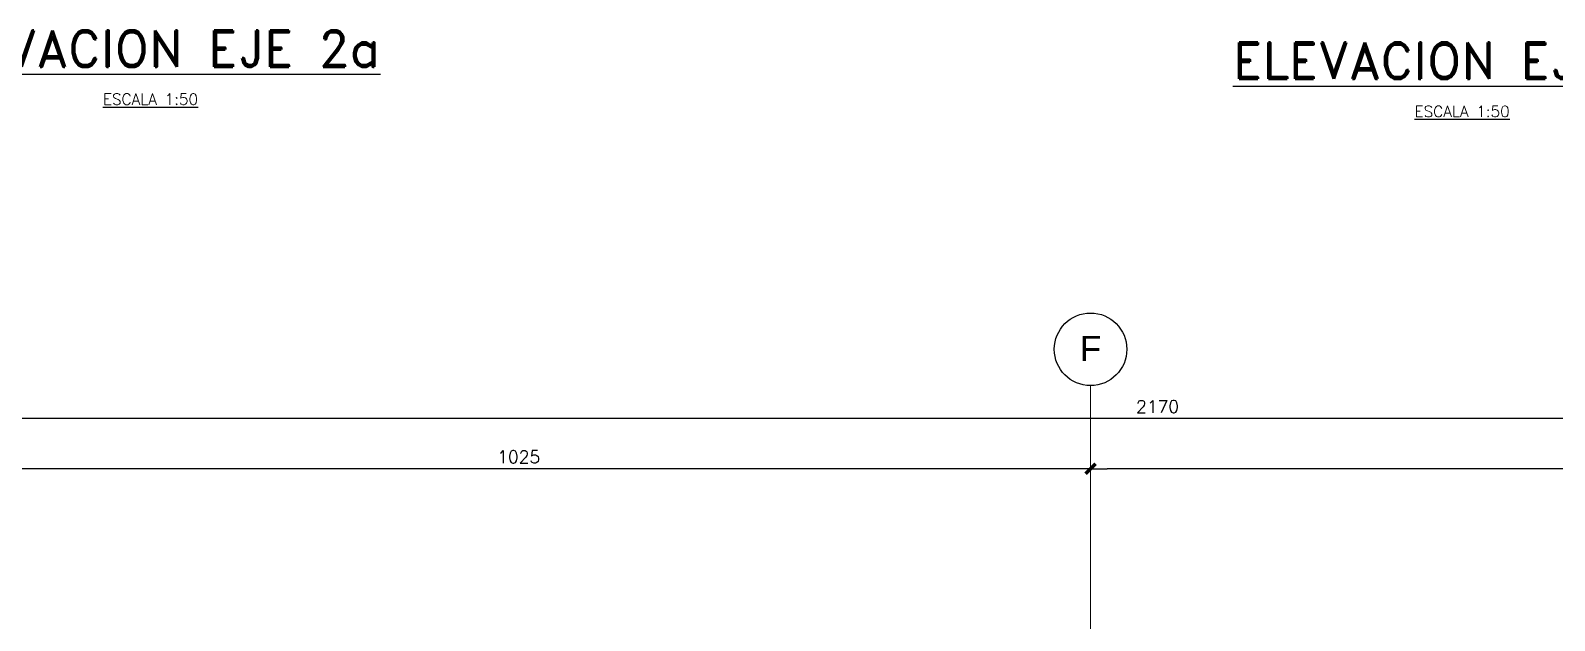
# Model space of a CAD drawing. Extents: x -58 to 5689, y 66 to 4123.
# Drawn here: x 644 to 2010, y 1001 to 1529 of the extents above; entities that cross this region are included whole.
import ezdxf

# ---------------------------------------------------------------- set-up
doc = ezdxf.new("R2010")
doc.units = 0
doc.header["$LTSCALE"] = 30
doc.header["$MEASUREMENT"] = 0
doc.layers.get('0').update_dxf_attribs({"linetype": 'CONTINUOUS'})
for name, color, linetype, lineweight in [('EJE2a$0$RLA-TITULO', 6, 'CONTINUOUS', 25), ('EJE8$0$RLA-EJE', 3, 'CONTINUOUS', 25), ('EJE8$0$RLA-EJES', 1, 'CONTINUOUS', 9), ('EJEEa$0$RLA-TITULO', 6, 'CONTINUOUS', 25)]:
    doc.layers.add(name, color=color, linetype=linetype, lineweight=lineweight)
doc.styles.add('EJE2a$0$RomanD', font='romand.shx', dxfattribs={"height": 31.5})
doc.styles.add('EJE2a$0$RomanD_1', font='romand__.ttf', dxfattribs={"height": 10})
doc.styles.add('EJE8$0$Arial_1', font='arial.ttf', dxfattribs={"height": 22.5})
doc.styles.add('EJE8$0$ROMANS', font='romans.shx', dxfattribs={"height": 11.25})
doc.styles.add('EJEEa$0$RomanD', font='romand__.ttf', dxfattribs={"height": 32.5})
doc.styles.add('EJEEa$0$RomanD_1', font='romand__.ttf', dxfattribs={"height": 10})
doc.dimstyles.new('EJE8$0$ING50', dxfattribs={"dimscale": 50, "dimtxt": 0.27, "dimasz": 0.3, "dimexe": 0, "dimexo": 0, "dimgap": 0.1, "dimtad": 1, "dimdec": 1, "dimzin": 12, "dimdsep": 46, "dimtxsty": 'EJE8$0$ROMANS', "dimblk": 'EJE8$0$TICK1', "dimblk1": 'EJE8$0$TICK1', "dimblk2": 'EJE8$0$TICK1', "dimcen": 0.09, "dimclrd": 2, "dimclre": 1, "dimclrt": 3, "dimadec": 0, "dimazin": 0, "dimtfac": 1, "dimtdec": 0, "dimtix": 1, "dimtmove": 2, "dimatfit": 3, "dimldrblk": 'EJE8$0$TICK1', "dimfxl": 0, "dimfxlon": 1, "dimtolj": 1, "dimtzin": 0, "dimarcsym": 0})

# ---------------------------------------------------------------- blocks, each defined once
blk = doc.blocks.new('EJE2a')
at = {"layer": 'EJE2a$0$RLA-TITULO', "insert": (-1919.96, -1027.23), "char_height": 32.5, "width": 558.0716, "attachment_point": 2, "line_spacing_factor": 1.146391, "style": 'EJE2a$0$RomanD'}
blk.add_mtext('\\LELEVACION EJE 2a', dxfattribs=at)
at = {"layer": 'EJE2a$0$RLA-TITULO', "color": 3, "insert": (-1919.96, -1083.76), "char_height": 10, "width": 117.2956, "attachment_point": 2, "line_spacing_factor": 1.146391, "style": 'EJE2a$0$RomanD_1'}
blk.add_mtext('\\LESCALA 1:50', dxfattribs=at)
blk = doc.blocks.new('EJE8$0$Grid - RLE-EJE-192293-EJE 8')
at = {"layer": 'EJE8$0$RLA-EJE'}
blk.add_circle((-1394.5, -120.5), 32.5, dxfattribs=at)
blk = doc.blocks.new('EJE8$0$TICK1')
at = {"color": 2}
for points in [[(0, 0), (-1, 0)], [(0, 0), (1, 0)]]:
    blk.add_lwpolyline(points, dxfattribs=at)
at = {"color": 2, "const_width": 0.2}
blk.add_lwpolyline([(-0.3, -0.3), (0.3, 0.3)], dxfattribs=at)
blk = doc.blocks.new('EJE8$0$DIMBLOCK1-EJE 8')
at = {"color": 2, "lineweight": -2, "transparency": 16777216}
blk.add_line((-264.5, -182.4), (-2404.5, -182.4), dxfattribs=at)
at = {"color": 2, "lineweight": -2, "transparency": 16777216, "xscale": 15, "yscale": 15, "zscale": 15, "rotation": 180}
blk.add_blockref('EJE8$0$TICK1', (-2419.5, -182.4), dxfattribs=at)
at = {"color": 2, "lineweight": -2, "transparency": 16777216, "xscale": 15, "yscale": 15, "zscale": 15}
blk.add_blockref('EJE8$0$TICK1', (-249.5, -182.4), dxfattribs=at)
at = {"color": 3, "transparency": 16777216, "insert": (-1334.5, -171.8), "char_height": 11.25, "attachment_point": 5, "style": 'EJE8$0$ROMANS'}
blk.add_mtext('\\A1;2170', dxfattribs=at)
blk = doc.blocks.new('EJE8$0$DIMBLOCK3-EJE 8')
at = {"color": 2, "lineweight": -2, "transparency": 16777216}
blk.add_line((-409.5, -227.4), (-1379.5, -227.4), dxfattribs=at)
at = {"color": 2, "lineweight": -2, "transparency": 16777216, "xscale": 15, "yscale": 15, "zscale": 15, "rotation": 180}
blk.add_blockref('EJE8$0$TICK1', (-1394.5, -227.4), dxfattribs=at)
at = {"color": 2, "lineweight": -2, "transparency": 16777216, "xscale": 15, "yscale": 15, "zscale": 15}
blk.add_blockref('EJE8$0$TICK1', (-394.5, -227.4), dxfattribs=at)
at = {"color": 3, "transparency": 16777216, "insert": (-894.5, -216.8), "char_height": 11.25, "attachment_point": 5, "style": 'EJE8$0$ROMANS'}
blk.add_mtext('\\A1;1000', dxfattribs=at)
blk = doc.blocks.new('EJE8$0$DIMBLOCK4-EJE 8')
at = {"color": 2, "lineweight": -2, "transparency": 16777216}
blk.add_line((-1409.5, -227.4), (-2404.5, -227.4), dxfattribs=at)
at = {"color": 2, "lineweight": -2, "transparency": 16777216, "xscale": 15, "yscale": 15, "zscale": 15, "rotation": 180}
blk.add_blockref('EJE8$0$TICK1', (-2419.5, -227.4), dxfattribs=at)
at = {"color": 2, "lineweight": -2, "transparency": 16777216, "xscale": 15, "yscale": 15, "zscale": 15}
blk.add_blockref('EJE8$0$TICK1', (-1394.5, -227.4), dxfattribs=at)
at = {"color": 3, "transparency": 16777216, "insert": (-1907, -216.8), "char_height": 11.25, "attachment_point": 5, "style": 'EJE8$0$ROMANS'}
blk.add_mtext('\\A1;1025', dxfattribs=at)
blk = doc.blocks.new('EJEEa')
at = {"layer": 'EJEEa$0$RLA-TITULO', "insert": (-906.87, -1038.11), "char_height": 32.5, "width": 556.5062, "attachment_point": 2, "line_spacing_factor": 1.146391, "style": 'EJEEa$0$RomanD'}
blk.add_mtext('\\LELEVACION EJE Ea', dxfattribs=at)
at = {"layer": 'EJEEa$0$RLA-TITULO', "color": 3, "insert": (-906.87, -1094.65), "char_height": 10, "width": 117.2956, "attachment_point": 2, "line_spacing_factor": 1.146391, "style": 'EJEEa$0$RomanD_1'}
blk.add_mtext('\\LESCALA 1:50', dxfattribs=at)
blk = doc.blocks.new('EJE8')
at = {"layer": 'EJE8$0$RLA-EJES'}
blk.add_line((-1394.52, -973.11), (-1394.52, -153.01), dxfattribs=at)
at = {"layer": 'EJE8$0$RLA-EJE'}
blk.add_blockref('EJE8$0$Grid - RLE-EJE-192293-EJE 8', (0, 0), dxfattribs=at)
at = {"layer": 'EJE8$0$RLA-EJE', "color": 5, "insert": (-1394.53, -108.56), "char_height": 22.5, "width": 22.8634, "attachment_point": 2, "line_spacing_factor": 0.941778, "style": 'EJE8$0$Arial_1'}
blk.add_mtext('F', dxfattribs=at)
for base, p1, p2, picture, middle in [((-2419.52, -182.42), (-249.52, -187.42), (-2419.52, -187.42), 'EJE8$0$DIMBLOCK1-EJE 8', (-1334.52, -171.8)), ((-2419.52, -227.42), (-1394.52, -232.42), (-2419.52, -232.42), 'EJE8$0$DIMBLOCK4-EJE 8', (-1907.02, -216.8)), ((-1394.52, -227.42), (-394.52, -232.42), (-1394.52, -232.42), 'EJE8$0$DIMBLOCK3-EJE 8', (-894.52, -216.8))]:
    dim = blk.add_linear_dim(base=base, p1=p1, p2=p2, dimstyle='EJE8$0$ING50')
    dim.commit()
    dim.dimension.update_dxf_attribs({"geometry": picture, "text_midpoint": middle})

msp = doc.modelspace()

# ---------------------------------------------------------------- block references
for name, p in [('EJE2a', (2671.9, 2555.9)), ('EJEEa', (2834.2, 2555.9)), ('EJE8', (2988.9, 1363.8))]:
    msp.add_blockref(name, p)

doc.saveas('drawing.dxf')
